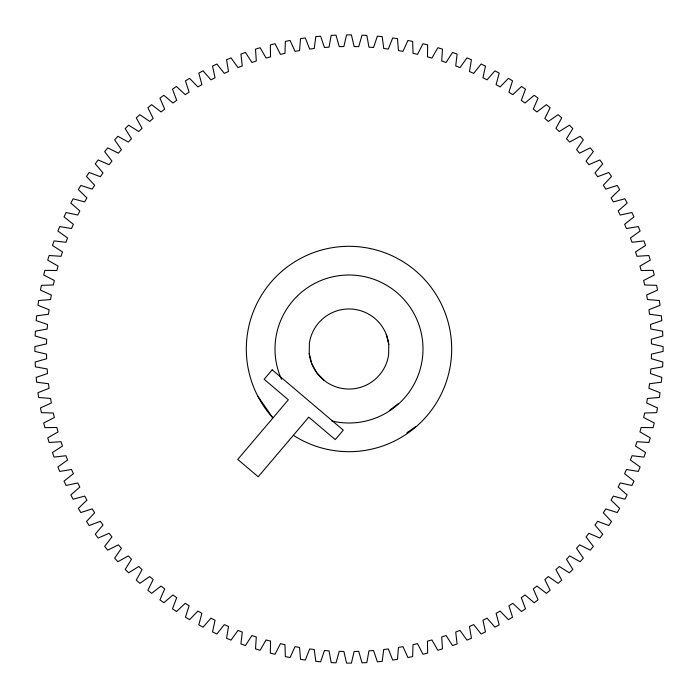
<?xml version="1.0" encoding="UTF-8"?>
<svg xmlns="http://www.w3.org/2000/svg" width="698" height="698" viewBox="0 0 698 698"><rect width="100%" height="100%" fill="white"/><g stroke="black" fill="none" stroke-linecap="round" stroke-linejoin="round"><path stroke-width="1.05" d="M309.223 353.537L309.397 343.084A40.039 40.039 0 0 1 388.777 344.463L388.603 354.916A40.039 40.039 0 0 1 309.223 353.537L311.753 363.675L316.813 372.819L324.081 380.331M389.615 410.311L398 403.872M406.855 432.777L415.554 426.757M257.658 395.932L272.918 417.971A102.693 102.693 0 0 1 318.646 250.896A102.693 102.693 0 0 1 450.734 362.951A102.693 102.693 0 0 1 293.361 435.308M386.247 334.325L388.777 344.463M281.495 379.302A73.997 73.997 0 0 1 334.037 276.53A73.997 73.997 0 0 1 422.988 350.082A73.997 73.997 0 0 1 331.916 420.999M270.536 641.157L270.335 653.101L275.021 654.27L280.474 643.652L284.967 644.655L285.351 656.591L290.089 657.533L295.018 646.653L299.547 647.439L300.524 659.348L305.305 660.055L309.685 648.948L314.257 649.506L315.81 661.355L320.618 661.826L324.448 650.51L329.037 650.85L331.175 662.603L336 662.838L339.272 651.356L343.878 651.47L346.583 663.1L351.417 663.1L354.122 651.47L358.728 651.356L362 662.838L366.825 662.603L368.963 650.85L373.552 650.51L377.382 661.826L382.19 661.355L383.743 649.506L388.315 648.948L392.695 660.055L397.476 659.348L398.453 647.439L402.982 646.653L407.911 657.533L412.649 656.591L413.033 644.655L417.526 643.652L422.979 654.27L427.665 653.101L427.464 641.157L431.896 639.935L437.864 650.274L442.488 648.87L441.703 636.96L446.074 635.512L452.54 645.554L457.094 643.922L455.724 632.065L460.017 630.407L466.971 640.118L471.429 638.269L469.484 626.481L473.689 624.614L481.114 633.976L485.476 631.908L482.955 620.234L487.064 618.166L494.934 627.153L499.201 624.876L496.104 613.341L500.108 611.073L508.406 619.658L512.55 617.172L508.894 605.803L512.786 603.342L521.493 611.509L525.515 608.822L521.301 597.645L525.062 594.993L534.171 602.723L538.053 599.852L533.298 588.894L536.919 586.058L546.394 593.335L550.129 590.272L544.841 579.558L548.331 576.557L558.147 583.354L561.724 580.108L555.922 569.673L559.255 566.497L569.394 572.814L572.814 569.394L566.497 559.255L569.673 555.922L580.108 561.724L583.354 558.147L576.557 548.331L579.558 544.841L590.272 550.129L593.335 546.394L586.058 536.919L588.894 533.298L599.852 538.053L602.723 534.171L594.993 525.062L597.645 521.301L608.822 525.515L611.509 521.493L603.342 512.786L605.803 508.894L617.172 512.55L619.658 508.406L611.073 500.108L613.341 496.104L624.876 499.201L627.153 494.934L618.166 487.064L620.234 482.955L631.908 485.476L633.976 481.114L624.614 473.689L626.481 469.484L638.269 471.429L640.118 466.971L630.407 460.017L632.065 455.724L643.922 457.094L645.554 452.54L635.512 446.074L636.96 441.703L648.87 442.488L650.274 437.864L639.935 431.896L641.157 427.464L653.101 427.665L654.27 422.979L643.652 417.526L644.655 413.033L656.591 412.649L657.533 407.911L646.653 402.982L647.439 398.453L659.348 397.476L660.055 392.695L648.948 388.315L649.506 383.743L661.355 382.19L661.826 377.382L650.51 373.552L650.85 368.963L662.603 366.825L662.838 362L651.356 358.728L651.47 354.122L663.1 351.417L663.1 346.583L651.47 343.878L651.356 339.272L662.838 336L662.603 331.175L650.85 329.037L650.51 324.448L661.826 320.618L661.355 315.81L649.506 314.257L648.948 309.685L660.055 305.305L659.348 300.524L647.439 299.547L646.653 295.018L657.533 290.089L656.591 285.351L644.655 284.967L643.652 280.474L654.27 275.021L653.101 270.335L641.157 270.536L639.935 266.104L650.274 260.136L648.87 255.512L636.96 256.297L635.512 251.926L645.554 245.46L643.922 240.906L632.065 242.276L630.407 237.983L640.118 231.029L638.269 226.571L626.481 228.516L624.614 224.311L633.976 216.886L631.908 212.524L620.234 215.045L618.166 210.936L627.153 203.066L624.876 198.799L613.341 201.897L611.073 197.892L619.658 189.594L617.172 185.45L605.803 189.106L603.342 185.214L611.509 176.507L608.822 172.485L597.645 176.699L594.993 172.938L602.723 163.829L599.852 159.947L588.894 164.702L586.058 161.081L593.335 151.606L590.272 147.871L579.558 153.159L576.557 149.669L583.354 139.853L580.108 136.276L569.673 142.078L566.497 138.745L572.814 128.607L569.394 125.186L559.255 131.503L555.922 128.327L561.724 117.892L558.147 114.647L548.331 121.443L544.841 118.442L550.129 107.728L546.394 104.665L536.919 111.942L533.298 109.106L538.053 98.148L534.171 95.277L525.062 103.007L521.301 100.355L525.515 89.178L521.493 86.491L512.786 94.658L508.894 92.197L512.55 80.828L508.406 78.342L500.108 86.927L496.104 84.659L499.201 73.124L494.934 70.847L487.064 79.834L482.955 77.766L485.476 66.092L481.114 64.024L473.689 73.386L469.484 71.519L471.429 59.731L466.971 57.882L460.017 67.593L455.724 65.935L457.094 54.078L452.54 52.446L446.074 62.488L441.703 61.04L442.488 49.13L437.864 47.726L431.896 58.065L427.464 56.843L427.665 44.899L422.979 43.73L417.526 54.348L413.033 53.345L412.649 41.409L407.911 40.467L402.982 51.347L398.453 50.561L397.476 38.652L392.695 37.945L388.315 49.052L383.743 48.494L382.19 36.645L377.382 36.174L373.552 47.49L368.963 47.15L366.825 35.397L362 35.162L358.728 46.644L354.122 46.53L351.417 34.9L346.583 34.9L343.878 46.53L339.272 46.644L336 35.162L331.175 35.397L329.037 47.15L324.448 47.49L320.618 36.174L315.81 36.645L314.257 48.494L309.685 49.052L305.305 37.945L300.524 38.652L299.547 50.561L295.018 51.347L290.089 40.467L285.351 41.409L284.967 53.345L280.474 54.348L275.021 43.73L270.335 44.899L270.536 56.843L266.104 58.065L260.136 47.726L255.512 49.13L256.297 61.04L251.926 62.488L245.46 52.446L240.906 54.078L242.276 65.935L237.983 67.593L231.029 57.882L226.571 59.731L228.516 71.519L224.311 73.386L216.886 64.024L212.524 66.092L215.045 77.766L210.936 79.834L203.066 70.847L198.799 73.124L201.897 84.659L197.892 86.927L189.594 78.342L185.45 80.828L189.106 92.197L185.214 94.658L176.507 86.491L172.485 89.178L176.699 100.355L172.938 103.007L163.829 95.277L159.947 98.148L164.702 109.106L161.081 111.942L151.606 104.665L147.871 107.728L153.159 118.442L149.669 121.443L139.853 114.647L136.276 117.892L142.078 128.327L138.745 131.503L128.607 125.186L125.186 128.607L131.503 138.745L128.327 142.078L117.892 136.276L114.647 139.853L121.443 149.669L118.442 153.159L107.728 147.871L104.665 151.606L111.942 161.081L109.106 164.702L98.148 159.947L95.277 163.829L103.007 172.938L100.355 176.699L89.178 172.485L86.491 176.507L94.658 185.214L92.197 189.106L80.828 185.45L78.342 189.594L86.927 197.892L84.659 201.897L73.124 198.799L70.847 203.066L79.834 210.936L77.766 215.045L66.092 212.524L64.024 216.886L73.386 224.311L71.519 228.516L59.731 226.571L57.882 231.029L67.593 237.983L65.935 242.276L54.078 240.906L52.446 245.46L62.488 251.926L61.04 256.297L49.13 255.512L47.726 260.136L58.065 266.104L56.843 270.536L44.899 270.335L43.73 275.021L54.348 280.474L53.345 284.967L41.409 285.351L40.467 290.089L51.347 295.018L50.561 299.547L38.652 300.524L37.945 305.305L49.052 309.685L48.494 314.257L36.645 315.81L36.174 320.618L47.49 324.448L47.15 329.037L35.397 331.175L35.162 336L46.644 339.272L46.53 343.878L34.9 346.583L34.9 351.417L46.53 354.122L46.644 358.728L35.162 362L35.397 366.825L47.15 368.963L47.49 373.552L36.174 377.382L36.645 382.19L48.494 383.743L49.052 388.315L37.945 392.695L38.652 397.476L50.561 398.453L51.347 402.982L40.467 407.911L41.409 412.649L53.345 413.033L54.348 417.526L43.73 422.979L44.899 427.665L56.843 427.464L58.065 431.896L47.726 437.864L49.13 442.488L61.04 441.703L62.488 446.074L52.446 452.54L54.078 457.094L65.935 455.724L67.593 460.017L57.882 466.971L59.731 471.429L71.519 469.484L73.386 473.689L64.024 481.114L66.092 485.476L77.766 482.955L79.834 487.064L70.847 494.934L73.124 499.201L84.659 496.104L86.927 500.108L78.342 508.406L80.828 512.55L92.197 508.894L94.658 512.786L86.491 521.493L89.178 525.515L100.355 521.301L103.007 525.062L95.277 534.171L98.148 538.053L109.106 533.298L111.942 536.919L104.665 546.394L107.728 550.129L118.442 544.841L121.443 548.331L114.647 558.147L117.892 561.724L128.327 555.922L131.503 559.255L125.186 569.394L128.607 572.814L138.745 566.497L142.078 569.673L136.276 580.108L139.853 583.354L149.669 576.557L153.159 579.558L147.871 590.272L151.606 593.335L161.081 586.058L164.702 588.894L159.947 599.852L163.829 602.723L172.938 594.993L176.699 597.645L172.485 608.822L176.507 611.509L185.214 603.342L189.106 605.803L185.45 617.172L189.594 619.658L197.892 611.073L201.897 613.341L198.799 624.876L203.066 627.153L210.936 618.166L215.045 620.234L212.524 631.908L216.886 633.976L224.311 624.614L228.516 626.481L226.571 638.269L231.029 640.118L237.983 630.407L242.276 632.065L240.906 643.922L245.46 645.554L251.926 635.512L256.297 636.96L255.512 648.87L260.136 650.274L266.104 639.935L270.536 641.157M272.176 369.818L264.149 379.284L288.326 399.806L237.748 459.424L258.19 476.769L308.769 417.142L335.258 439.609L343.294 430.143L272.176 369.818"/></g></svg>
